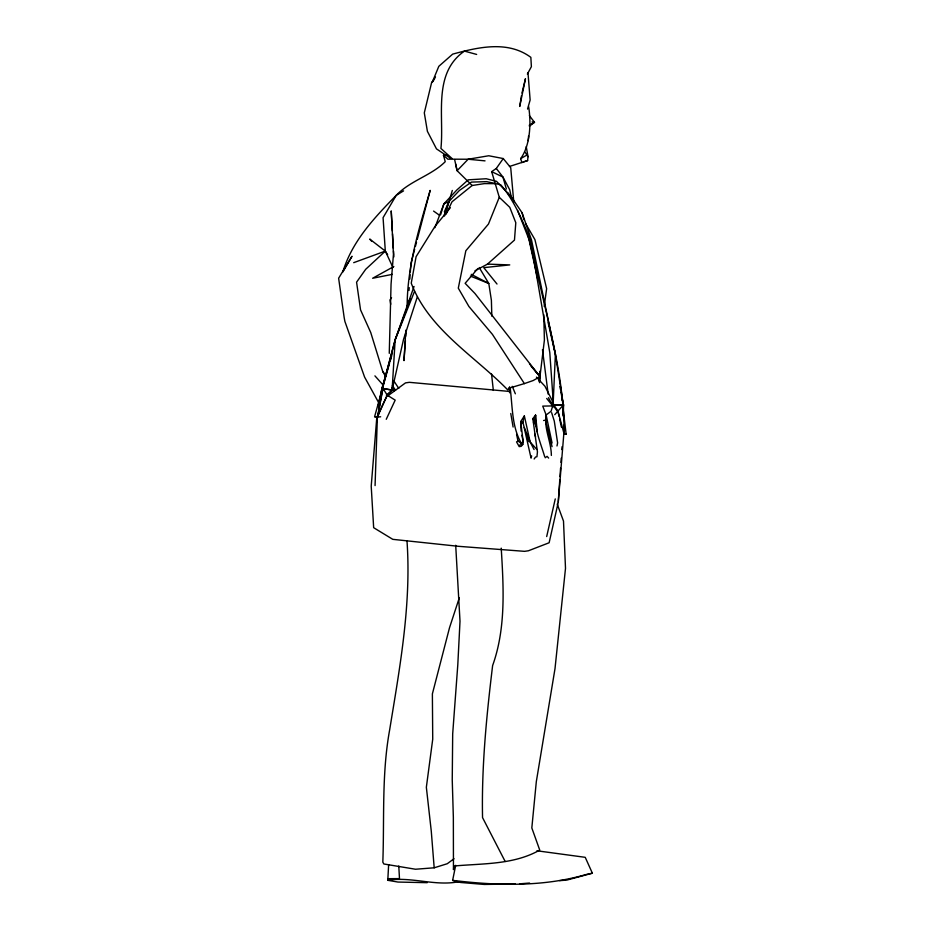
<?xml version="1.0" encoding="UTF-8"?>
<svg xmlns="http://www.w3.org/2000/svg" width="931" height="931" viewBox="0 0 931 931"><rect width="100%" height="100%" fill="white"/><g stroke="black" fill="none" stroke-linecap="round" stroke-linejoin="round"><path stroke-width="1.4" d="M557.017 410.815L552.828 404.88L553.212 394.663M389.263 353.326L391.055 284.199L393.452 254.314L391.218 210.906L392.382 231.016M427.224 882.681L397.968 882.053L387.785 880.307L388.646 864.62M539.561 382.676L539.922 371.225M375.065 485.598L377.381 417.03L378.964 413.189M553.095 404.845L555.388 354.478L531.52 240.012L522.047 212.71L510.77 196.08L496.491 181.336L486.203 178.74L468.223 179.834L456.9 189.936L443.912 203.819L434.882 227.723M539.724 372.063L539.328 381.722L544.402 340.094L543.762 314.713M386.365 395.268L392.102 390.089L395.163 339.792L414.039 286.457M405.835 330.156L403.984 360.623L405.416 340.583M407.15 308.405C406.835 267.791 418.845 228.91 430.18 190.366L417.228 239.465M389.484 363.323L374.599 416.681L377.602 416.879L381.873 393.068L381.85 388.448L392.51 390.066L387.249 395.175L376.811 417.344L371.213 486.157L373.657 527.691L392.789 539.34L458.587 546.322L524.549 551.338L528.401 550.78L549.127 542.761L558.251 502.286L559.799 479.5M559.996 476.649L560.578 468.107M560.962 462.404L561.253 458.133M561.835 449.592L562.033 446.74M405.718 336.289L405.928 333.426M407.871 306.241L408.278 300.515M409 290.495L409.209 287.632M409.815 279.056L410.129 274.761M410.327 271.899L410.943 263.31L414.644 249.287M552.071 446.636L546.194 423.221L546.136 414.982L542.738 406.114L552.711 405.916L551.071 411.269L546.136 414.982C543.762 428.586 551.327 441.806 551.35 455.422M558.251 502.286L563.849 433.474M391.742 390.147L392.009 387.261M410.327 299.119L395.163 339.792L382.373 388.39L381.873 393.068L382.978 388.425L387.249 395.175L395.186 400.132L386.249 419.299M509.466 166.474L527.598 160.597L528.04 156.687L526.236 146.644M522.791 444.483L517.997 441.038L516.554 441.899L519.195 446.612L521.185 446.345L522.791 444.483L523.152 441.538L521.907 435.208M544.216 306.392L546.625 288.657L534.929 239.616L525.654 223.638M535.965 425.688L534.557 421.696L535.558 415.075L532.835 418.624L537.443 451.884L536.943 456.749L535.523 457.051L534.15 459.006M378.719 408.546L379.173 405.718M380.732 395.826L381.861 388.762L378.265 405.648M521.453 95.707L519.731 106.46L525.445 78.751L521.977 93.053M377.602 416.879L382.978 388.425M556.994 445.961L557.564 443.121M515.309 883.985L484.388 884.45L460.659 882.483L452.617 880.412L455.701 865.295M528.564 135.984L528.226 140.662M382.373 388.39L392.102 390.089L403.542 339.35L417.367 296.745M546.683 536.547L555.272 498.911M521.919 162.646L520.65 158.631C530.437 145.073 531.194 122.776 528.657 106.693M520.871 424.292L522.815 422.209L524.351 415.913L530.146 441.969L534.068 449.533M531.636 455.887L531.066 458.168L523.431 424.292L522.815 422.209L520.708 421.545L524.351 415.913M415.389 246.471L416.494 242.269M382.175 388.413L395.163 339.792L414.551 291.333M527.551 109.067L530.135 99.978L527.982 72.711M390.298 360.541L391.52 356.352M381.85 388.448L392.358 353.198M444.727 215.748L452.315 190.459M440.584 214.84L443.912 203.819L448.998 201.422L459.449 190.413L471.493 182.092L486.715 181.65L500.68 184.745C514.517 200.782 522.338 220.554 530.495 239.814C542.017 304.274 564.43 367.815 564.093 433.869L566.141 434.125L562.813 406.603M459.309 597.818L449.522 627.715L432.38 693.886L432.729 739.191L426.351 787.277L431.274 831.174L434.183 867.797L415.505 869.24L383.84 863.98L382.827 862.164C384.422 817.918 381.652 773.661 389.658 729.846C399.806 667.399 411.444 604.533 406.998 540.992M443.901 216.097L448.998 201.422L444.331 211.837M523.152 441.538L522.012 444.413L519.521 445.158M513.761 201.957L510.723 167.696L503.24 158.549L496.304 168.464L491.661 171.641L499.284 197.279L488.461 224.045L465.837 250.753L458.296 288.168L468.91 306.497L492.418 334.369L524.386 383.595L533.149 380.546L540.027 376.683L474.973 293.521L465.139 283.303L477.847 268.535M342.759 272.155C351.988 241.373 374.297 217.773 396.245 195.335C410.234 180.602 431.134 175.715 445.251 161.68L443.447 155.302L446.531 155.163M374.599 416.681L377.381 417.03L387.249 395.175M446.054 214.281L452 201.806L472.145 185.502L484.446 183.616L495.211 183.64M527.365 74.096L531.38 66.683L530.856 57.35C507.721 40.231 478.197 47.237 452.675 54.126L438.815 66.322L432.193 82.37L434.579 78.728M343.469 270.933L351.988 256.269L338.628 278.206L344.156 317.448L344.877 321.393L364.603 377.113L378.405 402.157M391.544 297.652L389.996 300.003L390.729 304.274M435.475 76.994L431.565 82.778L424.303 112.86L427.399 131.329L436.476 148.879L450.534 158.282M450.371 207.694L434.893 226.524L416.099 256.665L411.246 283.187C428.9 329.539 474.414 355.77 507.721 389.868L508.873 388.239L524.386 383.595M554.748 414.667L563.499 404.869L563.383 416.716M529.378 126.209L534.51 122.298L529.378 115.653M474.95 270.816L487.483 264.113L514.471 240.082L515.797 222.73L509.781 207.322L499.284 197.279M545.205 457.773L547.079 456.341L548.65 458.087M454.025 858.731L447.264 863.724L434.183 867.797M387.366 396.164L405.509 382.885L409.361 382.327L509.269 391.427M403.577 190.855L396.245 195.335L383.072 217.668L385.318 251.102L392.94 267.465M522.815 422.209L521.709 422.86L520.964 425.758L521.104 431.1M520.65 158.631L526.876 155.07L528.04 156.687M393.836 266.522L372.644 278.253L392.242 274.377M543.611 420.521L545.729 420.114M533.451 422.174L534.557 421.696L536.5 427.085M548.045 322.184L555.388 354.478L563.395 404.915L562.65 405.229L563.534 404.892L563.092 409.582L562.755 406.312M553.456 404.787L563.499 404.869L553.456 404.787L549.79 352.605L530.495 239.814M353.699 262.67L385.318 251.102L387.633 254.757M523.688 161.819L527.598 160.597M455.701 545.275L460.007 621.233L457.784 664.978L452.687 733.849L452.245 779.945L453.35 817.29L453.455 869.635L454.188 865.993C482.886 863.374 513.749 864.864 539.736 850.073L531.822 827.95L536.314 781.679L555.004 668.667L565.501 568.341L563.499 521.092L557.215 504.102M536.943 850.783L585.227 857.323L592.372 873.197L566.828 880.086L559.659 880.656M592.372 873.197L586.507 874.418C543.169 887.08 497.596 885.718 453.176 880.435L452.617 880.412M387.785 880.307C411.455 876.35 435.417 886.638 459.344 881.599M519.545 883.833L529.576 883.042M377.381 417.03L380.663 416.785M443.447 155.302L447.811 159.166L468.13 159.236L485.039 160.865M388.239 878.678L399.48 878.608L398.782 866.016M487.483 264.113L509.757 264.904L483.759 267.651L497.003 284.025M563.895 434.044L566.141 434.125M529.227 125.254L534.51 122.298L532.078 121.891M503.24 158.549L488.763 155.756L468.13 159.236L457.109 170.699L472.145 185.502M476.649 54.44L464.441 51.1C432.484 73.34 444.308 115.607 440.933 148.471L451.977 158.456M470.434 276.1L488.798 283.466L491.393 300.317L491.836 316.214M491.661 171.641L502.949 177.053L509.711 189.738L511.503 198.082M471.249 274.342L488.798 283.466L479.221 267.534M433.578 211.069L439.327 215.142M536.465 377.125L544.961 386.249L552.386 400.982L552.083 405.194L552.979 407.138M536.803 449.417L530.146 441.969L524.304 427.445M374.925 375.868L383.397 385.364M371.62 241.245L369.712 239.058L385.318 251.102L365.697 269.303L356.573 282.174L360.541 309.848L370.736 332.518L382.734 371.446L385.632 376.357M531.205 366.279L540.027 376.683L529.483 363.812M546.706 398.468L552.711 405.916L548.475 397.665M496.304 168.464L502.949 177.053L506.348 189.028M553.596 404.741L557.82 410.711L564.093 433.869L563.744 425.292M382.734 371.446L385.934 376.147M392.347 385.55L395.559 390.252M393.976 381.128L398.771 388.39M392.172 387.389L394.348 391.067M525.259 152.312L526.876 155.07M507.814 192.915L509.245 195.37M532.835 418.624L534.557 421.696M510.083 387.343C512.644 406.475 511.585 427.457 522.012 444.413L523.013 440.456L520.708 421.545M505.149 861.443L482.549 817.616C481.49 766.678 486.517 716.02 492.627 665.525C506.08 628.041 503.578 587.228 501.227 548.15M544.693 456.725C540.748 443.237 534.441 429.435 535.558 415.075L537.303 431.972M512.271 386.342L515.355 393.79M517.636 210.453L529.53 240.745L536.873 273.039M551.641 412.689L554.282 421.08L557.588 442.737M526.76 436.139L528.308 441.55M522.047 212.71L523.92 219.716M528.028 235.136L537.664 278.951M534.848 434.021L535.546 436.825M517.997 441.038L516.577 434.405M454.619 159.538L457.109 170.699L455.62 163.996M557.82 410.711L559.007 416.169M559.612 418.903L561.405 427.096M552.071 443.04L546.136 414.982L546.194 423.221M559.88 386.516L560.415 389.344M560.962 392.172L563.395 404.915M561.824 397.874L562.347 400.714M510.77 413.504L513.109 427.026M542.47 349.649L548.173 394.116M491.533 373.936L493.349 390.426M392.545 233.89L393.371 248.251M393.534 251.126L393.871 256.875M562.778 408.104L563.08 415.307M509.501 387.215L509.664 391.381M509.42 387.215L509.583 392.777"/></g></svg>
